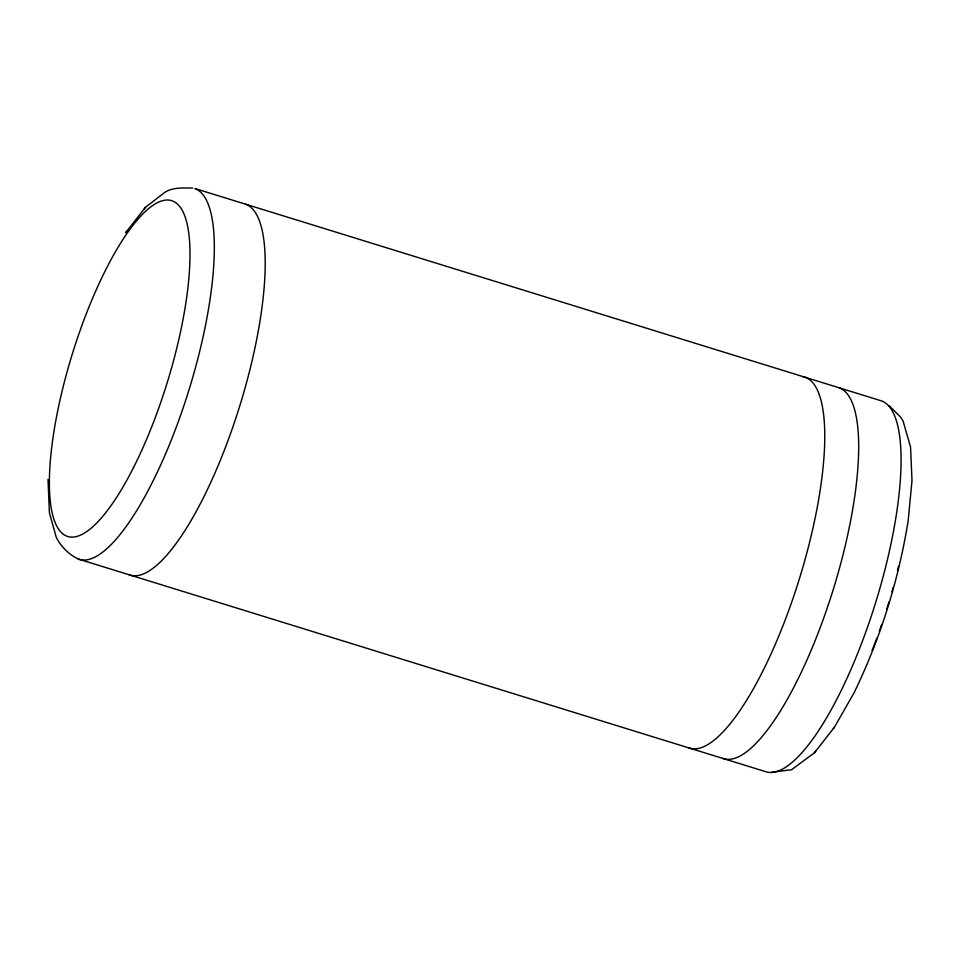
<?xml version="1.0" encoding="UTF-8"?>
<svg xmlns="http://www.w3.org/2000/svg" width="960" height="960" viewBox="0 0 960 960"><rect width="100%" height="100%" fill="white"/><g stroke="black" fill="none" stroke-linecap="round" stroke-linejoin="round"><path stroke-width="1.44" d="M772.008 772.152L791.544 769.74L814.452 752.76L834.432 727.212L854.004 692.916C880.392 638.556 898.548 580.356 908.172 520.716L912 480.6L910.572 447.132L903 420.804L900.54 417.084L889.38 405.924M192.648 187.98C183.324 188.148 172.62 187.008 164.568 192.528L145.548 207.24L125.568 232.788L126.6 231.468M144.3 208.836L145.548 207.24M833.4 728.532L834.432 727.212M814.452 752.76L815.7 751.164M78.36 559.068L765.096 771.492A194.256 54.78 -72.8 0 0 874.728 605.52A194.256 54.78 -72.8 0 0 881.64 400.932L194.904 188.508A194.256 54.78 -72.8 0 1 187.992 393.096A194.256 54.78 -72.8 0 1 78.36 559.068C69.036 554.64 60.636 546.432 56.196 537.108L49.428 512.868L48 479.4M802.848 376.62A194.256 54.78 -72.8 0 1 799.788 577.524A194.256 54.78 -72.8 0 1 688.788 747.888M839.256 387.816A194.256 54.78 -72.8 0 1 832.344 592.404A194.256 54.78 -72.8 0 1 722.7 758.376M245.772 204.252A194.256 54.78 -72.8 0 1 238.86 408.828A194.256 54.78 -72.8 0 1 129.228 574.8M898.524 566.34A175.752 49.56 -72.8 0 1 897.516 570.54M893.076 587.604A175.752 49.56 -72.8 0 1 891.888 591.9M888.96 601.884A175.752 49.56 -72.8 0 1 886.8 608.928M881.712 624.36A175.752 49.56 -72.8 0 1 879.264 631.356M876.744 638.256A175.752 49.56 -72.8 0 1 872.088 650.4M133.56 467.484A175.752 49.56 -72.8 0 0 172.404 200.916A175.752 49.56 -72.8 0 0 53.064 437.232A175.752 49.56 -72.8 0 0 133.56 467.484"/></g></svg>
